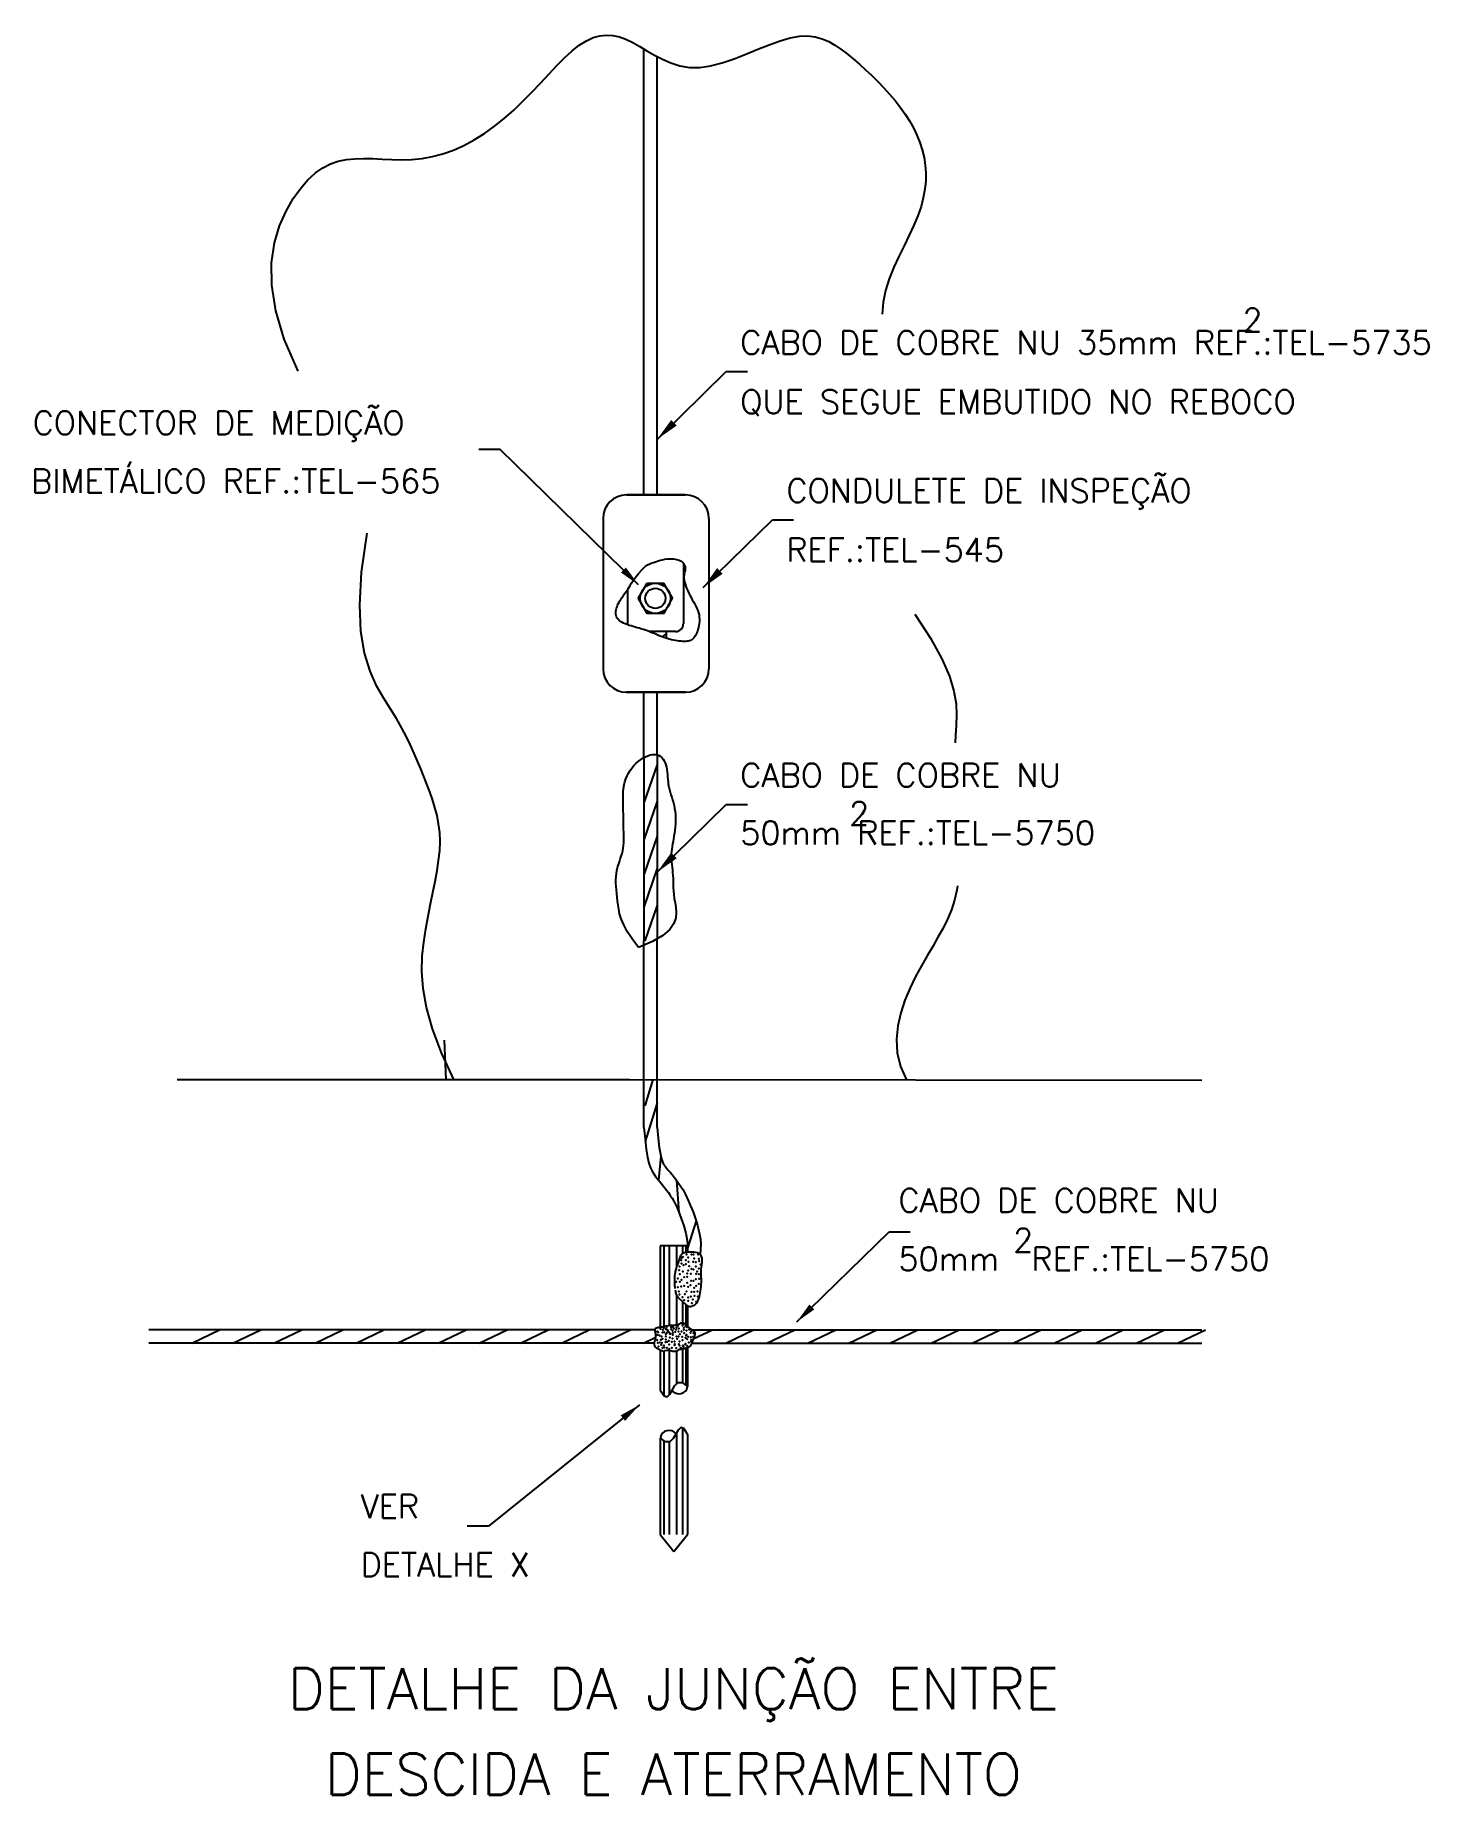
# Model space of a CAD drawing. Header units: millimetres. Extents: x -4970 to -4958.1, y -4615.4 to -4600.5.
import ezdxf
from ezdxf.enums import TextEntityAlignment as Align

# ---------------------------------------------------------------- set-up
doc = ezdxf.new("R2010")
doc.units = ezdxf.units.MM
doc.header["$LTSCALE"] = 10
doc.layers.add('100-txt_r140', color=5, linetype='Continuous')
doc.layers.add('Termotécnica', color=7, linetype='Continuous')
doc.styles.add('r140', font='romans.shx')
doc.styles.add('r80', font='romans.shx')

msp = doc.modelspace()

# ---------------------------------------------------------------- linework, layer by layer
at = {"layer": 'Termotécnica', "color": 1}
for p, q in [((-4964.806, -4604.376), (-4964.806, -4600.583)), ((-4964.693, -4604.376), (-4964.693, -4600.648)), ((-4964.618, -4605.555), (-4964.65, -4605.584)), ((-4964.806, -4606.61), (-4964.806, -4606.054)), ((-4964.693, -4606.585), (-4964.693, -4606.054)), ((-4964.693, -4606.667), (-4964.806, -4606.995)), ((-4964.693, -4606.979), (-4964.806, -4607.308)), ((-4964.693, -4607.278), (-4964.806, -4607.607)), ((-4964.693, -4607.551), (-4964.806, -4607.88)), ((-4964.693, -4607.864), (-4964.798, -4608.167)), ((-4964.806, -4609.348), (-4964.806, -4608.167)), ((-4964.693, -4609.348), (-4964.693, -4608.151)), ((-4966.506, -4609.013), (-4966.49, -4609.348)), ((-4964.73, -4609.348), (-4964.8, -4609.571)), ((-4964.693, -4609.545), (-4964.795, -4609.873)), ((-4964.663, -4609.997), (-4964.682, -4610.203)), ((-4964.529, -4610.205), (-4964.509, -4610.477)), ((-4964.362, -4610.55), (-4964.435, -4610.782)), ((-4964.637, -4610.761), (-4964.637, -4611.446)), ((-4964.592, -4610.761), (-4964.592, -4611.437)), ((-4964.529, -4610.761), (-4964.529, -4610.942)), ((-4964.477, -4610.761), (-4964.477, -4610.826)), ((-4964.451, -4610.761), (-4964.451, -4610.819)), ((-4964.529, -4611.179), (-4964.529, -4611.434)), ((-4964.477, -4611.237), (-4964.477, -4611.416)), ((-4964.451, -4611.261), (-4964.451, -4611.43)), ((-4968.651, -4611.588), (-4968.414, -4611.475)), ((-4968.651, -4611.588), (-4968.414, -4611.475)), ((-4968.301, -4611.588), (-4968.064, -4611.475)), ((-4967.952, -4611.588), (-4967.715, -4611.475)), ((-4967.603, -4611.588), (-4967.366, -4611.475)), ((-4967.254, -4611.588), (-4967.017, -4611.475)), ((-4966.904, -4611.588), (-4966.667, -4611.475)), ((-4966.555, -4611.588), (-4966.318, -4611.475)), ((-4966.206, -4611.588), (-4965.969, -4611.475)), ((-4965.857, -4611.588), (-4965.62, -4611.475)), ((-4965.508, -4611.588), (-4965.271, -4611.475)), ((-4965.158, -4611.588), (-4964.921, -4611.475)), ((-4965.158, -4611.588), (-4964.921, -4611.475)), ((-4964.809, -4611.588), (-4964.706, -4611.539)), ((-4964.387, -4611.553), (-4964.223, -4611.475)), ((-4964.111, -4611.588), (-4963.874, -4611.475)), ((-4963.761, -4611.588), (-4963.524, -4611.475)), ((-4963.412, -4611.588), (-4963.175, -4611.475)), ((-4963.063, -4611.588), (-4962.826, -4611.475)), ((-4962.714, -4611.588), (-4962.477, -4611.475)), ((-4962.364, -4611.588), (-4962.127, -4611.475)), ((-4962.015, -4611.588), (-4961.778, -4611.475)), ((-4961.666, -4611.588), (-4961.429, -4611.475)), ((-4961.317, -4611.588), (-4961.08, -4611.475)), ((-4960.967, -4611.588), (-4960.73, -4611.475)), ((-4960.618, -4611.588), (-4960.381, -4611.475)), ((-4960.618, -4611.588), (-4960.381, -4611.475)), ((-4960.269, -4611.588), (-4960.032, -4611.475)), ((-4964.637, -4611.659), (-4964.637, -4612.035)), ((-4964.592, -4611.65), (-4964.592, -4612.029)), ((-4964.529, -4611.658), (-4964.529, -4611.938)), ((-4964.477, -4611.639), (-4964.477, -4611.925)), ((-4964.451, -4611.634), (-4964.451, -4611.946)), ((-4964.637, -4612.417), (-4964.637, -4613.216)), ((-4964.592, -4612.427), (-4964.592, -4613.216)), ((-4964.529, -4612.352), (-4964.529, -4613.216)), ((-4964.477, -4612.311), (-4964.477, -4613.216))]:
    msp.add_line(p, q, dxfattribs=at)
at = {"layer": 'Termotécnica', "color": 2}
for p, q in [((-4964.694, -4603.903), (-4964.106, -4603.327)), ((-4964.106, -4603.327), (-4963.925, -4603.327)), ((-4966.029, -4603.989), (-4966.209, -4603.989)), ((-4964.852, -4605.141), (-4966.029, -4603.989)), ((-4964.302, -4605.163), (-4963.714, -4604.587)), ((-4963.714, -4604.587), (-4963.534, -4604.587)), ((-4964.471, -4604.956), (-4964.471, -4605.471)), ((-4964.946, -4605.182), (-4964.946, -4605.48)), ((-4964.538, -4605.538), (-4964.761, -4605.538)), ((-4964.618, -4605.538), (-4964.618, -4605.595)), ((-4964.806, -4606.61), (-4964.806, -4608.167)), ((-4964.693, -4606.585), (-4964.693, -4608.142)), ((-4964.694, -4607.584), (-4964.106, -4607.007)), ((-4964.106, -4607.007), (-4963.925, -4607.007)), ((-4964.806, -4609.754), (-4964.806, -4609.348)), ((-4964.693, -4609.754), (-4964.693, -4609.348)), ((-4963.506, -4611.408), (-4962.722, -4610.641)), ((-4962.722, -4610.641), (-4962.542, -4610.641)), ((-4964.435, -4610.761), (-4964.667, -4610.761)), ((-4964.667, -4610.761), (-4964.667, -4611.452)), ((-4964.435, -4610.761), (-4964.435, -4610.817)), ((-4964.435, -4611.272), (-4964.435, -4611.445)), ((-4964.711, -4611.475), (-4969.017, -4611.475)), ((-4964.397, -4611.475), (-4960.061, -4611.475)), ((-4964.716, -4611.588), (-4969.017, -4611.588)), ((-4964.667, -4611.649), (-4964.667, -4611.989)), ((-4964.435, -4611.629), (-4964.435, -4611.959)), ((-4964.401, -4611.588), (-4960.061, -4611.588)), ((-4964.844, -4612.114), (-4966.128, -4613.146)), ((-4964.667, -4612.393), (-4964.667, -4613.216)), ((-4964.435, -4612.363), (-4964.435, -4613.216)), ((-4966.128, -4613.146), (-4966.308, -4613.146)), ((-4964.667, -4613.216), (-4964.551, -4613.361)), ((-4964.551, -4613.361), (-4964.435, -4613.216))]:
    msp.add_line(p, q, dxfattribs=at)
at = {"layer": 'Termotécnica', "color": 3}
for p, q in [((-4964.454, -4604.376), (-4964.954, -4604.376)), ((-4964.954, -4604.376), (-4964.454, -4604.376)), ((-4965.154, -4604.576), (-4965.154, -4605.854)), ((-4964.254, -4604.576), (-4964.254, -4605.854)), ((-4964.954, -4606.054), (-4964.454, -4606.054)), ((-4964.454, -4606.054), (-4964.954, -4606.054)), ((-4968.776, -4609.348), (-4964.929, -4609.348)), ((-4964.929, -4609.348), (-4960.061, -4609.354))]:
    msp.add_line(p, q, dxfattribs=at)
at = {"layer": 'Termotécnica', "color": 1}
for points in [[(-4967.747, -4603.322), (-4967.865, -4603.052), (-4967.937, -4602.809), (-4967.971, -4602.593), (-4967.972, -4602.401), (-4967.948, -4602.233), (-4967.905, -4602.087), (-4967.849, -4601.962), (-4967.788, -4601.856), (-4967.725, -4601.768), (-4967.663, -4601.695), (-4967.6, -4601.638), (-4967.537, -4601.594), (-4967.472, -4601.561), (-4967.405, -4601.538), (-4967.336, -4601.524), (-4967.264, -4601.517), (-4967.19, -4601.515), (-4967.112, -4601.516), (-4967.031, -4601.52), (-4966.949, -4601.523), (-4966.864, -4601.525), (-4966.779, -4601.522), (-4966.691, -4601.515), (-4966.603, -4601.499), (-4966.515, -4601.476), (-4966.426, -4601.443), (-4966.337, -4601.403), (-4966.25, -4601.355), (-4966.163, -4601.301), (-4966.078, -4601.24), (-4965.994, -4601.174), (-4965.913, -4601.103), (-4965.835, -4601.028), (-4965.759, -4600.95), (-4965.686, -4600.873), (-4965.615, -4600.797), (-4965.547, -4600.725), (-4965.481, -4600.658), (-4965.417, -4600.6), (-4965.356, -4600.551), (-4965.296, -4600.514), (-4965.239, -4600.487), (-4965.182, -4600.472), (-4965.127, -4600.466), (-4965.071, -4600.469), (-4965.015, -4600.481), (-4964.959, -4600.501), (-4964.902, -4600.528), (-4964.842, -4600.561), (-4964.781, -4600.598), (-4964.717, -4600.635), (-4964.649, -4600.671), (-4964.578, -4600.702), (-4964.501, -4600.726), (-4964.42, -4600.74), (-4964.332, -4600.741), (-4964.239, -4600.727), (-4964.141, -4600.701), (-4964.04, -4600.667), (-4963.939, -4600.627), (-4963.838, -4600.586), (-4963.741, -4600.547), (-4963.648, -4600.513), (-4963.562, -4600.488), (-4963.484, -4600.474), (-4963.414, -4600.472), (-4963.35, -4600.48), (-4963.29, -4600.496), (-4963.235, -4600.52), (-4963.182, -4600.551), (-4963.131, -4600.586), (-4963.079, -4600.626), (-4963.027, -4600.668), (-4962.974, -4600.713), (-4962.921, -4600.76), (-4962.869, -4600.809), (-4962.817, -4600.86), (-4962.766, -4600.913), (-4962.718, -4600.967), (-4962.671, -4601.022), (-4962.627, -4601.079), (-4962.586, -4601.137), (-4962.549, -4601.195), (-4962.515, -4601.255), (-4962.485, -4601.316), (-4962.46, -4601.378), (-4962.439, -4601.441), (-4962.424, -4601.505), (-4962.414, -4601.57), (-4962.409, -4601.637), (-4962.41, -4601.705), (-4962.417, -4601.776), (-4962.431, -4601.848), (-4962.45, -4601.924), (-4962.477, -4602.002), (-4962.51, -4602.083), (-4962.55, -4602.168), (-4962.593, -4602.256), (-4962.638, -4602.347), (-4962.682, -4602.44), (-4962.72, -4602.537), (-4962.752, -4602.636), (-4962.773, -4602.736), (-4962.78, -4602.839)], [(-4966.424, -4609.348), (-4966.529, -4609.119), (-4966.605, -4608.916), (-4966.655, -4608.736), (-4966.683, -4608.574), (-4966.694, -4608.429), (-4966.691, -4608.298), (-4966.679, -4608.178), (-4966.661, -4608.065), (-4966.641, -4607.957), (-4966.62, -4607.854), (-4966.6, -4607.756), (-4966.581, -4607.662), (-4966.565, -4607.571), (-4966.552, -4607.485), (-4966.543, -4607.402), (-4966.54, -4607.323), (-4966.543, -4607.247), (-4966.552, -4607.174), (-4966.565, -4607.103), (-4966.583, -4607.034), (-4966.604, -4606.967), (-4966.627, -4606.901), (-4966.652, -4606.836), (-4966.678, -4606.771), (-4966.704, -4606.706), (-4966.731, -4606.641), (-4966.76, -4606.574), (-4966.791, -4606.505), (-4966.826, -4606.433), (-4966.866, -4606.358), (-4966.911, -4606.278), (-4966.963, -4606.193), (-4967.02, -4606.102), (-4967.08, -4605.998), (-4967.135, -4605.874), (-4967.181, -4605.722), (-4967.213, -4605.537), (-4967.223, -4605.309), (-4967.208, -4605.033), (-4967.161, -4604.702)], [(-4964.787, -4604.975), (-4964.744, -4604.957), (-4964.708, -4604.944), (-4964.677, -4604.934), (-4964.652, -4604.927), (-4964.63, -4604.922), (-4964.612, -4604.92), (-4964.596, -4604.919), (-4964.581, -4604.919), (-4964.567, -4604.919), (-4964.554, -4604.92), (-4964.541, -4604.922), (-4964.528, -4604.924), (-4964.517, -4604.927), (-4964.506, -4604.931), (-4964.496, -4604.935), (-4964.487, -4604.94), (-4964.479, -4604.947), (-4964.473, -4604.954), (-4964.467, -4604.962), (-4964.463, -4604.97), (-4964.459, -4604.979), (-4964.457, -4604.988), (-4964.456, -4604.998), (-4964.456, -4605.007), (-4964.457, -4605.017), (-4964.458, -4605.027), (-4964.461, -4605.037), (-4964.463, -4605.048), (-4964.465, -4605.059), (-4964.466, -4605.071), (-4964.466, -4605.085), (-4964.464, -4605.1), (-4964.461, -4605.116), (-4964.456, -4605.133), (-4964.45, -4605.151), (-4964.443, -4605.17), (-4964.434, -4605.19), (-4964.425, -4605.21), (-4964.415, -4605.229), (-4964.405, -4605.249), (-4964.395, -4605.268), (-4964.384, -4605.286), (-4964.374, -4605.305), (-4964.365, -4605.323), (-4964.356, -4605.341), (-4964.349, -4605.359), (-4964.343, -4605.377), (-4964.338, -4605.395), (-4964.336, -4605.414), (-4964.335, -4605.432), (-4964.335, -4605.451), (-4964.337, -4605.469), (-4964.34, -4605.487), (-4964.343, -4605.504), (-4964.348, -4605.52), (-4964.352, -4605.535), (-4964.357, -4605.548), (-4964.362, -4605.56), (-4964.368, -4605.571), (-4964.374, -4605.581), (-4964.38, -4605.589), (-4964.387, -4605.597), (-4964.394, -4605.603), (-4964.402, -4605.608), (-4964.41, -4605.613), (-4964.419, -4605.616), (-4964.429, -4605.619), (-4964.44, -4605.62), (-4964.451, -4605.621), (-4964.463, -4605.622), (-4964.476, -4605.621), (-4964.491, -4605.62), (-4964.506, -4605.619), (-4964.522, -4605.617), (-4964.538, -4605.614), (-4964.556, -4605.611), (-4964.573, -4605.607), (-4964.591, -4605.602), (-4964.609, -4605.598), (-4964.626, -4605.592), (-4964.644, -4605.586), (-4964.661, -4605.579), (-4964.677, -4605.573), (-4964.694, -4605.566), (-4964.711, -4605.558), (-4964.727, -4605.551), (-4964.744, -4605.545), (-4964.76, -4605.538), (-4964.777, -4605.532), (-4964.794, -4605.526), (-4964.811, -4605.521), (-4964.828, -4605.516), (-4964.845, -4605.51), (-4964.863, -4605.506), (-4964.88, -4605.501), (-4964.897, -4605.496), (-4964.915, -4605.49), (-4964.932, -4605.485), (-4964.949, -4605.479), (-4964.965, -4605.473), (-4964.98, -4605.467), (-4964.994, -4605.459), (-4965.007, -4605.452), (-4965.017, -4605.443), (-4965.026, -4605.433), (-4965.033, -4605.423), (-4965.039, -4605.412), (-4965.042, -4605.401), (-4965.044, -4605.389), (-4965.045, -4605.376), (-4965.044, -4605.364), (-4965.042, -4605.351), (-4965.039, -4605.339), (-4965.035, -4605.326), (-4965.03, -4605.313), (-4965.025, -4605.301), (-4965.018, -4605.289), (-4965.011, -4605.277), (-4965.004, -4605.265), (-4964.997, -4605.253), (-4964.989, -4605.242), (-4964.981, -4605.231), (-4964.973, -4605.22), (-4964.965, -4605.209), (-4964.957, -4605.197), (-4964.949, -4605.185), (-4964.941, -4605.173), (-4964.933, -4605.159), (-4964.924, -4605.145), (-4964.915, -4605.129), (-4964.904, -4605.111), (-4964.89, -4605.091), (-4964.872, -4605.068), (-4964.85, -4605.041), (-4964.822, -4605.01), (-4964.787, -4604.975)], [(-4962.504, -4605.391), (-4962.37, -4605.595), (-4962.273, -4605.769), (-4962.209, -4605.917), (-4962.17, -4606.044), (-4962.151, -4606.153), (-4962.147, -4606.249), (-4962.15, -4606.336), (-4962.156, -4606.418), (-4962.16, -4606.485)], [(-4964.853, -4608.224), (-4964.907, -4608.151), (-4964.948, -4608.087), (-4964.978, -4608.031), (-4964.999, -4607.982), (-4965.013, -4607.938), (-4965.021, -4607.899), (-4965.026, -4607.863), (-4965.03, -4607.83), (-4965.033, -4607.797), (-4965.036, -4607.766), (-4965.039, -4607.735), (-4965.042, -4607.706), (-4965.044, -4607.677), (-4965.044, -4607.649), (-4965.043, -4607.622), (-4965.04, -4607.596), (-4965.036, -4607.57), (-4965.03, -4607.545), (-4965.023, -4607.52), (-4965.015, -4607.496), (-4965.007, -4607.473), (-4964.999, -4607.449), (-4964.992, -4607.426), (-4964.986, -4607.403), (-4964.982, -4607.38), (-4964.979, -4607.357), (-4964.978, -4607.334), (-4964.977, -4607.311), (-4964.977, -4607.288), (-4964.977, -4607.266), (-4964.978, -4607.244), (-4964.979, -4607.222), (-4964.979, -4607.2), (-4964.98, -4607.179), (-4964.98, -4607.157), (-4964.981, -4607.135), (-4964.981, -4607.113), (-4964.981, -4607.09), (-4964.982, -4607.066), (-4964.983, -4607.04), (-4964.983, -4607.014), (-4964.984, -4606.986), (-4964.984, -4606.957), (-4964.984, -4606.928), (-4964.982, -4606.899), (-4964.98, -4606.871), (-4964.975, -4606.842), (-4964.969, -4606.815), (-4964.961, -4606.789), (-4964.95, -4606.764), (-4964.938, -4606.741), (-4964.924, -4606.718), (-4964.909, -4606.698), (-4964.892, -4606.678), (-4964.874, -4606.66), (-4964.855, -4606.643), (-4964.835, -4606.628), (-4964.815, -4606.615), (-4964.794, -4606.603), (-4964.773, -4606.594), (-4964.753, -4606.587), (-4964.733, -4606.583), (-4964.715, -4606.582), (-4964.697, -4606.584), (-4964.681, -4606.589), (-4964.667, -4606.597), (-4964.655, -4606.608), (-4964.644, -4606.622), (-4964.634, -4606.637), (-4964.626, -4606.654), (-4964.619, -4606.672), (-4964.614, -4606.692), (-4964.611, -4606.711), (-4964.608, -4606.732), (-4964.606, -4606.752), (-4964.605, -4606.773), (-4964.603, -4606.795), (-4964.601, -4606.816), (-4964.599, -4606.838), (-4964.595, -4606.859), (-4964.59, -4606.881), (-4964.584, -4606.903), (-4964.577, -4606.925), (-4964.57, -4606.947), (-4964.563, -4606.97), (-4964.556, -4606.993), (-4964.55, -4607.018), (-4964.545, -4607.042), (-4964.541, -4607.068), (-4964.539, -4607.094), (-4964.538, -4607.121), (-4964.538, -4607.148), (-4964.539, -4607.175), (-4964.541, -4607.202), (-4964.544, -4607.227), (-4964.547, -4607.253), (-4964.551, -4607.277), (-4964.555, -4607.3), (-4964.559, -4607.322), (-4964.563, -4607.344), (-4964.567, -4607.366), (-4964.57, -4607.387), (-4964.573, -4607.408), (-4964.574, -4607.43), (-4964.574, -4607.452), (-4964.573, -4607.474), (-4964.571, -4607.496), (-4964.569, -4607.519), (-4964.567, -4607.542), (-4964.564, -4607.566), (-4964.562, -4607.589), (-4964.56, -4607.613), (-4964.559, -4607.637), (-4964.558, -4607.662), (-4964.558, -4607.687), (-4964.557, -4607.714), (-4964.555, -4607.743), (-4964.552, -4607.774), (-4964.548, -4607.808), (-4964.542, -4607.844), (-4964.535, -4607.884), (-4964.531, -4607.927), (-4964.535, -4607.973), (-4964.552, -4608.02), (-4964.587, -4608.07), (-4964.646, -4608.121), (-4964.733, -4608.172), (-4964.853, -4608.224)], [(-4962.139, -4607.699), (-4962.145, -4607.737), (-4962.165, -4607.823), (-4962.192, -4607.905), (-4962.225, -4607.984), (-4962.263, -4608.061), (-4962.306, -4608.137), (-4962.351, -4608.215), (-4962.398, -4608.295), (-4962.447, -4608.38), (-4962.496, -4608.47), (-4962.543, -4608.567), (-4962.587, -4608.671), (-4962.623, -4608.779), (-4962.648, -4608.891), (-4962.659, -4609.005), (-4962.652, -4609.12), (-4962.625, -4609.236), (-4962.573, -4609.351)]]:
    msp.add_lwpolyline(points, dxfattribs=at)
at = {"layer": 'Termotécnica', "color": 3}
msp.add_lwpolyline([(-4964.782, -4605.128), (-4964.855, -4605.255), (-4964.782, -4605.382), (-4964.635, -4605.382), (-4964.562, -4605.255), (-4964.636, -4605.128)], close=True, dxfattribs=at)
at = {"layer": 'Termotécnica', "color": 2}
for points in [[(-4964.806, -4609.754), (-4964.797, -4609.855), (-4964.787, -4609.94), (-4964.776, -4610.006), (-4964.764, -4610.058), (-4964.751, -4610.097), (-4964.737, -4610.127), (-4964.723, -4610.15), (-4964.708, -4610.171), (-4964.693, -4610.19), (-4964.677, -4610.209), (-4964.661, -4610.228), (-4964.645, -4610.247), (-4964.629, -4610.267), (-4964.613, -4610.287), (-4964.597, -4610.309), (-4964.582, -4610.332), (-4964.567, -4610.356), (-4964.552, -4610.382), (-4964.539, -4610.41), (-4964.525, -4610.438), (-4964.513, -4610.467), (-4964.501, -4610.497), (-4964.489, -4610.528), (-4964.478, -4610.559), (-4964.467, -4610.591), (-4964.458, -4610.622), (-4964.449, -4610.654), (-4964.443, -4610.685), (-4964.438, -4610.717), (-4964.435, -4610.748), (-4964.435, -4610.761)], [(-4964.693, -4609.754), (-4964.685, -4609.845), (-4964.676, -4609.924), (-4964.666, -4609.982), (-4964.657, -4610.022), (-4964.648, -4610.048), (-4964.642, -4610.062), (-4964.636, -4610.072), (-4964.627, -4610.084), (-4964.614, -4610.1), (-4964.6, -4610.117), (-4964.584, -4610.136), (-4964.567, -4610.156), (-4964.549, -4610.178), (-4964.53, -4610.202), (-4964.511, -4610.228), (-4964.492, -4610.256), (-4964.474, -4610.286), (-4964.457, -4610.318), (-4964.441, -4610.349), (-4964.426, -4610.382), (-4964.412, -4610.415), (-4964.398, -4610.448), (-4964.386, -4610.482), (-4964.374, -4610.516), (-4964.362, -4610.55), (-4964.351, -4610.586), (-4964.341, -4610.624), (-4964.333, -4610.663), (-4964.326, -4610.704), (-4964.322, -4610.747)], [(-4964.322, -4610.747), (-4964.329, -4610.836)], [(-4964.381, -4610.816), (-4964.398, -4610.816), (-4964.413, -4610.816), (-4964.427, -4610.816), (-4964.44, -4610.817), (-4964.452, -4610.819), (-4964.462, -4610.821), (-4964.471, -4610.824), (-4964.479, -4610.828), (-4964.485, -4610.833), (-4964.49, -4610.838), (-4964.495, -4610.845), (-4964.498, -4610.852), (-4964.501, -4610.86), (-4964.504, -4610.868), (-4964.506, -4610.875), (-4964.508, -4610.883), (-4964.511, -4610.891), (-4964.513, -4610.898), (-4964.515, -4610.905), (-4964.518, -4610.912), (-4964.52, -4610.918), (-4964.523, -4610.925), (-4964.525, -4610.932), (-4964.528, -4610.939), (-4964.531, -4610.946), (-4964.533, -4610.954), (-4964.536, -4610.962), (-4964.538, -4610.971), (-4964.54, -4610.98), (-4964.542, -4610.99), (-4964.543, -4611.001), (-4964.545, -4611.013), (-4964.546, -4611.026), (-4964.546, -4611.04), (-4964.546, -4611.055), (-4964.546, -4611.069), (-4964.546, -4611.084), (-4964.545, -4611.098), (-4964.544, -4611.112), (-4964.543, -4611.125)], [(-4964.541, -4611.137), (-4964.539, -4611.147), (-4964.537, -4611.157), (-4964.534, -4611.166), (-4964.531, -4611.174), (-4964.528, -4611.181), (-4964.524, -4611.188), (-4964.52, -4611.195), (-4964.515, -4611.2), (-4964.51, -4611.206), (-4964.505, -4611.211), (-4964.5, -4611.216), (-4964.494, -4611.221), (-4964.488, -4611.226), (-4964.482, -4611.232), (-4964.476, -4611.237), (-4964.471, -4611.242), (-4964.465, -4611.248), (-4964.46, -4611.253), (-4964.454, -4611.258), (-4964.448, -4611.263), (-4964.442, -4611.267), (-4964.436, -4611.271), (-4964.43, -4611.274), (-4964.423, -4611.275), (-4964.416, -4611.276), (-4964.409, -4611.276), (-4964.401, -4611.275), (-4964.394, -4611.273), (-4964.387, -4611.27), (-4964.38, -4611.267), (-4964.374, -4611.263), (-4964.368, -4611.258), (-4964.362, -4611.253), (-4964.357, -4611.246), (-4964.352, -4611.238), (-4964.347, -4611.23), (-4964.343, -4611.219), (-4964.339, -4611.208), (-4964.335, -4611.194), (-4964.332, -4611.179), (-4964.328, -4611.162), (-4964.325, -4611.145), (-4964.323, -4611.126), (-4964.321, -4611.108), (-4964.319, -4611.09), (-4964.318, -4611.073), (-4964.318, -4611.057), (-4964.318, -4611.042), (-4964.319, -4611.028), (-4964.32, -4611.015), (-4964.321, -4611.002), (-4964.321, -4610.989), (-4964.321, -4610.975), (-4964.32, -4610.96), (-4964.318, -4610.943), (-4964.315, -4610.924), (-4964.312, -4610.904), (-4964.311, -4610.884), (-4964.312, -4610.865), (-4964.319, -4610.847), (-4964.331, -4610.833), (-4964.351, -4610.822), (-4964.381, -4610.816)], [(-4964.641, -4611.661), (-4964.654, -4611.654), (-4964.667, -4611.649), (-4964.678, -4611.643), (-4964.689, -4611.638), (-4964.698, -4611.632), (-4964.705, -4611.626), (-4964.71, -4611.62), (-4964.714, -4611.612), (-4964.716, -4611.603), (-4964.716, -4611.594), (-4964.715, -4611.583), (-4964.713, -4611.573), (-4964.711, -4611.562), (-4964.708, -4611.552), (-4964.706, -4611.542), (-4964.705, -4611.533), (-4964.704, -4611.526), (-4964.704, -4611.519), (-4964.704, -4611.513), (-4964.706, -4611.508), (-4964.707, -4611.503), (-4964.708, -4611.499), (-4964.71, -4611.495), (-4964.711, -4611.491), (-4964.711, -4611.487), (-4964.712, -4611.482), (-4964.711, -4611.478), (-4964.71, -4611.474), (-4964.709, -4611.47), (-4964.707, -4611.466), (-4964.705, -4611.463), (-4964.702, -4611.46), (-4964.698, -4611.458), (-4964.694, -4611.457), (-4964.69, -4611.456), (-4964.684, -4611.455), (-4964.679, -4611.454), (-4964.672, -4611.453), (-4964.665, -4611.452), (-4964.657, -4611.451), (-4964.649, -4611.449), (-4964.64, -4611.447), (-4964.63, -4611.445), (-4964.621, -4611.443), (-4964.611, -4611.441), (-4964.601, -4611.439), (-4964.591, -4611.437), (-4964.582, -4611.436), (-4964.573, -4611.435), (-4964.564, -4611.435), (-4964.556, -4611.435), (-4964.548, -4611.435), (-4964.541, -4611.435), (-4964.534, -4611.434), (-4964.528, -4611.434), (-4964.522, -4611.433), (-4964.517, -4611.431), (-4964.512, -4611.429), (-4964.507, -4611.427), (-4964.503, -4611.424), (-4964.499, -4611.422), (-4964.495, -4611.419), (-4964.492, -4611.417), (-4964.488, -4611.416), (-4964.484, -4611.415), (-4964.48, -4611.415), (-4964.476, -4611.416), (-4964.472, -4611.417), (-4964.468, -4611.419), (-4964.464, -4611.421), (-4964.46, -4611.423), (-4964.457, -4611.426), (-4964.453, -4611.429), (-4964.449, -4611.432), (-4964.446, -4611.435), (-4964.443, -4611.438), (-4964.439, -4611.441), (-4964.436, -4611.444), (-4964.433, -4611.447), (-4964.429, -4611.45), (-4964.426, -4611.453), (-4964.423, -4611.456), (-4964.419, -4611.459), (-4964.415, -4611.461), (-4964.412, -4611.464), (-4964.408, -4611.467), (-4964.404, -4611.47), (-4964.4, -4611.473), (-4964.396, -4611.476), (-4964.391, -4611.479), (-4964.387, -4611.483), (-4964.383, -4611.487), (-4964.38, -4611.491), (-4964.377, -4611.495), (-4964.374, -4611.499), (-4964.373, -4611.504), (-4964.373, -4611.509), (-4964.373, -4611.514), (-4964.374, -4611.519), (-4964.375, -4611.525), (-4964.377, -4611.53), (-4964.38, -4611.536), (-4964.382, -4611.541), (-4964.385, -4611.547), (-4964.387, -4611.552), (-4964.389, -4611.557), (-4964.391, -4611.563), (-4964.393, -4611.568), (-4964.395, -4611.573), (-4964.397, -4611.578), (-4964.399, -4611.583), (-4964.401, -4611.589), (-4964.403, -4611.594), (-4964.405, -4611.599), (-4964.407, -4611.604), (-4964.411, -4611.61), (-4964.414, -4611.614), (-4964.419, -4611.619), (-4964.424, -4611.623), (-4964.431, -4611.626), (-4964.438, -4611.629), (-4964.447, -4611.632), (-4964.456, -4611.634), (-4964.465, -4611.636), (-4964.475, -4611.638), (-4964.484, -4611.639), (-4964.493, -4611.642), (-4964.502, -4611.644), (-4964.509, -4611.647), (-4964.515, -4611.65), (-4964.521, -4611.653), (-4964.527, -4611.656), (-4964.533, -4611.659), (-4964.539, -4611.661), (-4964.545, -4611.661), (-4964.552, -4611.661), (-4964.56, -4611.66), (-4964.569, -4611.657), (-4964.579, -4611.655), (-4964.59, -4611.652), (-4964.602, -4611.651), (-4964.614, -4611.652), (-4964.627, -4611.655), (-4964.641, -4611.661)], [(-4964.667, -4611.989), (-4964.635, -4612.037), (-4964.609, -4612.045), (-4964.587, -4612.024), (-4964.566, -4611.988), (-4964.543, -4611.95), (-4964.515, -4611.924), (-4964.48, -4611.923), (-4964.435, -4611.959)], [(-4964.435, -4612.363), (-4964.467, -4612.314), (-4964.492, -4612.307), (-4964.514, -4612.328), (-4964.536, -4612.363), (-4964.559, -4612.401), (-4964.587, -4612.427), (-4964.622, -4612.429), (-4964.667, -4612.393)]]:
    msp.add_lwpolyline(points, dxfattribs=at)
at = {"layer": 'Termotécnica', "color": 3}
for radius in [0.129, 0.086]:
    msp.add_circle((-4964.709, -4605.255), radius, dxfattribs=at)
for centre, start, end in [((-4964.954, -4604.576), 90, 180), ((-4964.454, -4604.576), 0, 90), ((-4964.954, -4605.854), 180, 270), ((-4964.454, -4605.854), 270, 0)]:
    msp.add_arc(centre, 0.2, start, end, dxfattribs=at)
at = {"layer": 'Termotécnica', "color": 2}
for centre, radius, start, end in [((-4964.538, -4605.471), 0.0667, 270, 0), ((-4964.508, -4611.945), 0.0745, 217.379, 349.4448), ((-4964.593, -4612.406), 0.0745, 37.379, 169.4448)]:
    msp.add_arc(centre, radius, start, end, dxfattribs=at)
at = {"layer": 'Termotécnica', "color": 1}
for p in [(-4964.504, -4610.937), (-4964.49, -4610.883), (-4964.487, -4610.912), (-4964.485, -4610.863), (-4964.475, -4610.856), (-4964.47, -4610.927), (-4964.45, -4610.883), (-4964.45, -4610.917), (-4964.445, -4610.834), (-4964.43, -4610.861), (-4964.428, -4610.898), (-4964.421, -4610.935), (-4964.403, -4610.836), (-4964.389, -4610.898), (-4964.386, -4610.836), (-4964.379, -4610.868), (-4964.366, -4610.9), (-4964.364, -4610.937), (-4964.344, -4610.836), (-4964.339, -4610.873), (-4964.339, -4610.954), (-4964.337, -4610.893), (-4964.325, -4610.92), (-4964.531, -4611.067), (-4964.517, -4611.038), (-4964.507, -4610.967), (-4964.502, -4611.003), (-4964.502, -4611.067), (-4964.487, -4611.05), (-4964.475, -4610.981), (-4964.465, -4611.102), (-4964.463, -4611.028), (-4964.44, -4611.026), (-4964.44, -4611.075), (-4964.438, -4610.996), (-4964.43, -4610.971), (-4964.411, -4611.097), (-4964.408, -4610.999), (-4964.406, -4611.058), (-4964.401, -4610.957), (-4964.386, -4610.964), (-4964.386, -4611.06), (-4964.366, -4611.045), (-4964.362, -4610.999), (-4964.362, -4611.102), (-4964.354, -4610.981), (-4964.339, -4611.003), (-4964.339, -4611.085), (-4964.337, -4611.043), (-4964.517, -4611.112), (-4964.509, -4611.151), (-4964.504, -4611.176), (-4964.49, -4611.107), (-4964.477, -4611.198), (-4964.465, -4611.223), (-4964.458, -4611.173), (-4964.443, -4611.149), (-4964.43, -4611.109), (-4964.43, -4611.2), (-4964.43, -4611.23), (-4964.408, -4611.193), (-4964.403, -4611.154), (-4964.398, -4611.25), (-4964.391, -4611.218), (-4964.379, -4611.119), (-4964.379, -4611.154), (-4964.376, -4611.188), (-4964.362, -4611.237), (-4964.352, -4611.149), (-4964.349, -4611.191), (-4964.695, -4611.489), (-4964.69, -4611.519), (-4964.684, -4611.495), (-4964.675, -4611.524), (-4964.668, -4611.449), (-4964.666, -4611.467), (-4964.657, -4611.533), (-4964.648, -4611.553), (-4964.647, -4611.498), (-4964.646, -4611.477), (-4964.637, -4611.458), (-4964.634, -4611.495), (-4964.621, -4611.471), (-4964.62, -4611.512), (-4964.619, -4611.532), (-4964.613, -4611.452), (-4964.612, -4611.502), (-4964.607, -4611.477), (-4964.603, -4611.484), (-4964.593, -4611.498), (-4964.587, -4611.54), (-4964.586, -4611.509), (-4964.58, -4611.509), (-4964.576, -4611.454), (-4964.575, -4611.47), (-4964.563, -4611.481), (-4964.563, -4611.549), (-4964.561, -4611.45), (-4964.561, -4611.5), (-4964.561, -4611.518), (-4964.552, -4611.465), (-4964.54, -4611.493), (-4964.533, -4611.474), (-4964.53, -4611.455), (-4964.53, -4611.532), (-4964.524, -4611.553), (-4964.517, -4611.443), (-4964.512, -4611.49), (-4964.512, -4611.533), (-4964.509, -4611.465), (-4964.5, -4611.514), (-4964.488, -4611.49), (-4964.482, -4611.535), (-4964.477, -4611.44), (-4964.476, -4611.431), (-4964.468, -4611.46), (-4964.468, -4611.477), (-4964.463, -4611.505), (-4964.454, -4611.544), (-4964.453, -4611.446), (-4964.447, -4611.523), (-4964.444, -4611.481), (-4964.444, -4611.518), (-4964.44, -4611.44), (-4964.438, -4611.453), (-4964.43, -4611.535), (-4964.422, -4611.473), (-4964.409, -4611.5), (-4964.407, -4611.539), (-4964.406, -4611.486), (-4964.387, -4611.535), (-4964.385, -4611.503), (-4964.693, -4611.563), (-4964.689, -4611.586), (-4964.681, -4611.617), (-4964.67, -4611.583), (-4964.663, -4611.562), (-4964.659, -4611.603), (-4964.655, -4611.586), (-4964.648, -4611.63), (-4964.636, -4611.61), (-4964.634, -4611.626), (-4964.622, -4611.581), (-4964.62, -4611.558), (-4964.612, -4611.628), (-4964.608, -4611.579), (-4964.594, -4611.569), (-4964.593, -4611.601), (-4964.591, -4611.636), (-4964.57, -4611.628), (-4964.568, -4611.579), (-4964.547, -4611.605), (-4964.545, -4611.575), (-4964.544, -4611.598), (-4964.533, -4611.633), (-4964.51, -4611.598), (-4964.503, -4611.575), (-4964.503, -4611.575), (-4964.503, -4611.608), (-4964.493, -4611.63), (-4964.479, -4611.565), (-4964.475, -4611.608), (-4964.471, -4611.62), (-4964.456, -4611.6), (-4964.454, -4611.594), (-4964.44, -4611.556), (-4964.438, -4611.613), (-4964.425, -4611.584), (-4964.406, -4611.575), (-4964.404, -4611.561)]:
    msp.add_point(p, dxfattribs=at)
at = {"layer": 'Termotécnica', "color": 2}
for points in [[(-4964.575, -4603.739), (-4964.528, -4603.786), (-4964.694, -4603.903)], [(-4964.959, -4604.993), (-4965.001, -4605.036), (-4964.852, -4605.141)], [(-4964.184, -4604.998), (-4964.137, -4605.046), (-4964.302, -4605.163)], [(-4964.575, -4607.419), (-4964.528, -4607.466), (-4964.694, -4607.584)], [(-4963.399, -4611.26), (-4963.357, -4611.302), (-4963.506, -4611.408)], [(-4965.004, -4612.203), (-4964.967, -4612.25), (-4964.844, -4612.114)]]:
    msp.add_solid(points, dxfattribs=at)

# ---------------------------------------------------------------- texts
at = {"layer": '100-txt_r140', "style": 'r140'}
for s, p in [('DETALHE DA JUNÇÃO ENTRE', (-4964.557, -4614.703)), ('DESCIDA E ATERRAMENTO', (-4964.557, -4615.43))]:
    msp.add_text(s, height=0.35, dxfattribs=at).set_placement(p, align=Align.CENTER)
at = {"layer": 'Termotécnica', "color": 2, "style": 'r80'}
for s, p in [('2', (-4959.718, -4602.988)), ('CABO DE COBRE NU 35mm REF.:TEL-5735', (-4963.987, -4603.179)), ('CONECTOR DE MEDIÇÃO', (-4970.004, -4603.863)), ('QUE SEGUE EMBUTIDO NO REBOCO', (-4963.987, -4603.683)), ('BIMETÁLICO REF.:TEL-565', (-4970.017, -4604.358)), ('CONDULETE DE INSPEÇÃO', (-4963.595, -4604.439)), ('REF.:TEL-545', (-4963.595, -4604.942)), ('CABO DE COBRE NU ', (-4963.987, -4606.859)), ('2', (-4963.062, -4607.185)), ('50mm REF.:TEL-5750', (-4963.987, -4607.349)), ('CABO DE COBRE NU ', (-4962.642, -4610.475)), ('2', (-4961.667, -4610.814)), ('50mm  REF.:TEL-5750', (-4962.642, -4610.972)), ('VER ', (-4967.215, -4613.077)), ('DETALHE X', (-4967.215, -4613.573))]:
    msp.add_text(s, height=0.2, dxfattribs=at).set_placement(p)

doc.saveas('drawing.dxf')
